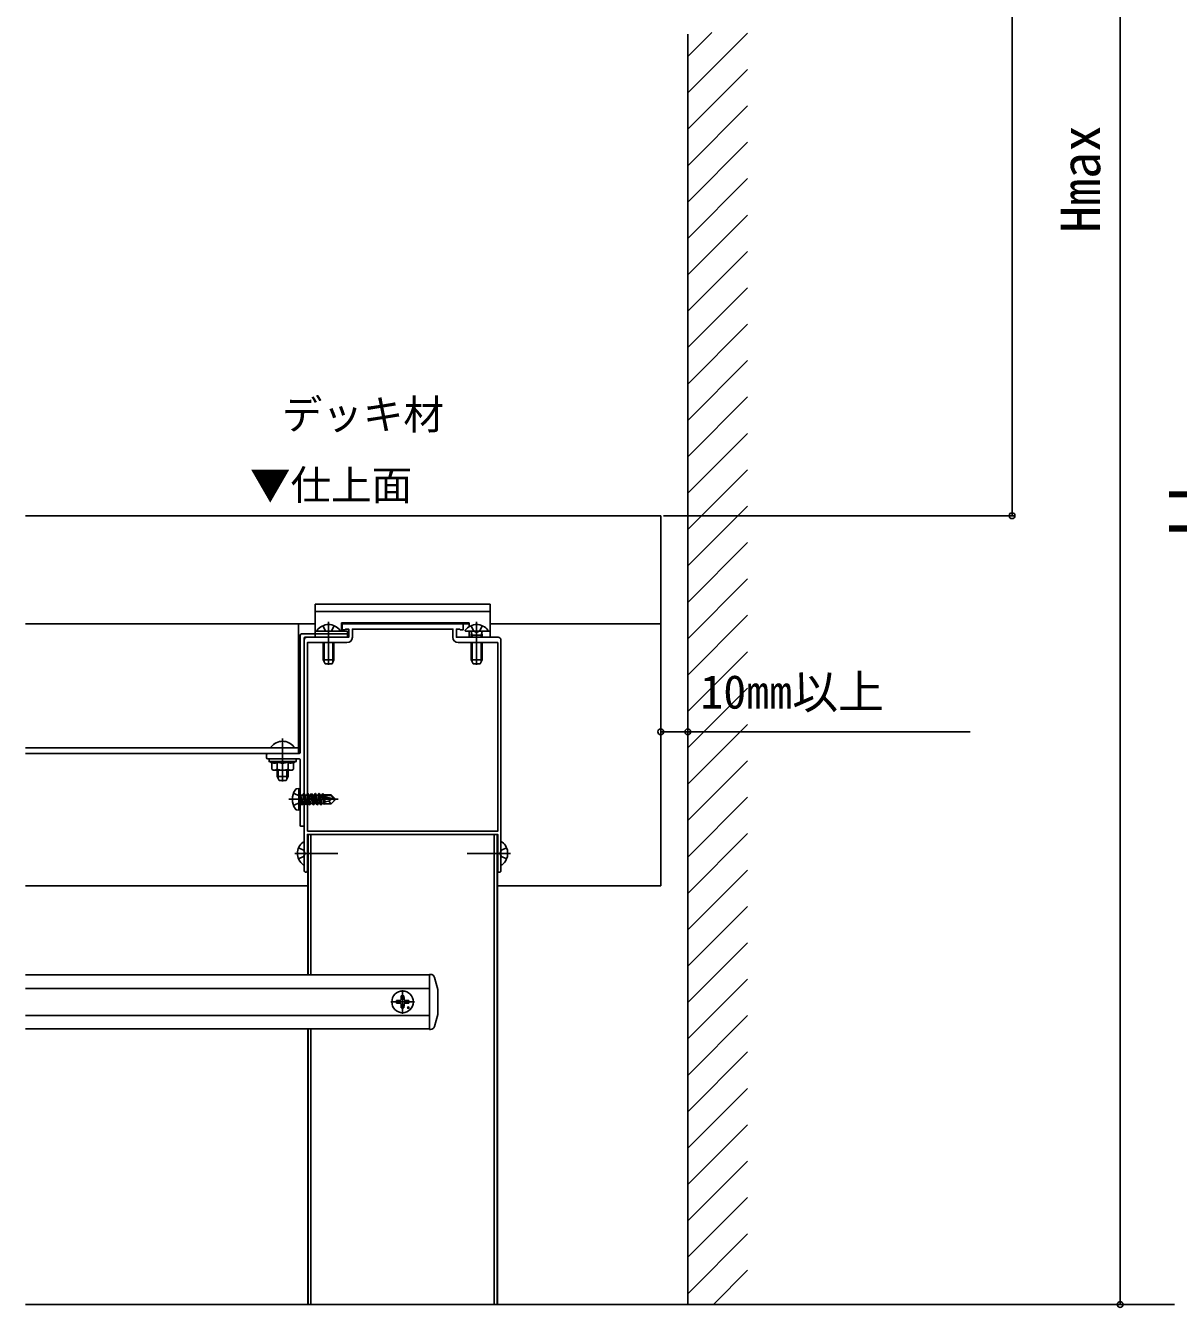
# Model space of a CAD drawing. Units: millimetres, scale not verified. Extents: x -875 to 875, y -1304 to 1297.
# Drawn here: x -446 to -19.5, y -0.3 to 474.2 of the extents above; entities that cross this region are included whole.
import ezdxf
from ezdxf.enums import TextEntityAlignment as Align

# ---------------------------------------------------------------- set-up
doc = ezdxf.new("R2010")
doc.units = ezdxf.units.MM
doc.header["$LTSCALE"] = 8
for name, color, linetype in [('0-1_USER1', 3, 'Continuous'), ('0-2_YKK_11', 7, 'Continuous'), ('0-3_YKK_12', 2, 'Continuous'), ('0-4_YKK_13', 4, 'Continuous'), ('0-5_YKK_D', 6, 'Continuous'), ('0-7_YSS_K', 3, 'Continuous')]:
    doc.layers.add(name, color=color, linetype=linetype)
doc.styles.add('ＭＳ ゴシック', font='')
doc.styles.get('ＭＳ ゴシック').set_extended_font_data('MS Gothic')

msp = doc.modelspace()

# ---------------------------------------------------------------- linework, layer by layer
at = {"layer": '0-2_YKK_11'}
for points in [[(-341.962, 247.8), (-326.462, 247.8), (-326.462, 250.8), (-327.662, 250.8), (-327.962, 250.5), (-328.962, 250.5), (-328.962, 252.8), (-284.162, 252.8), (-284.162, 250.5), (-285.162, 250.5), (-285.462, 250.8), (-286.662, 250.8), (-286.662, 247.8), (-271.162, 247.8)], [(-342.962, 161.4), (-342.962, 167.342), (-342.842, 167.525), (-342.842, 168.075), (-342.962, 168.258), (-342.962, 246.8)], [(-287.962, 247.8), (-287.962, 250.8), (-325.162, 250.8), (-325.162, 247.8)], [(-270.162, 246.8), (-270.162, 168.258), (-270.282, 168.075), (-270.282, 167.525), (-270.162, 167.342), (-270.162, 161.4)], [(-341.762, 176), (-271.362, 176), (-271.362, 245.8), (-285.962, 245.8)], [(-327.162, 245.8), (-341.762, 245.8), (-341.762, 176)], [(-271.362, 161.4), (-271.362, 174.8), (-341.762, 174.8), (-341.762, 161.4)]]:
    msp.add_lwpolyline(points, dxfattribs=at)
for centre, radius, start, end in [((-341.962, 246.8), 1, 90.00001, 179.99999), ((-327.162, 247.8), 2, 270.00001, 359.99999), ((-285.962, 247.8), 2, 180.00001, 269.99999), ((-271.162, 246.8), 1, 0.00001, 89.99999), ((-342.362, 161.4), 0.6, 179.99999, 0.00001), ((-270.762, 161.4), 0.6, 179.99999, 0.00001)]:
    msp.add_arc(centre, radius, start, end, dxfattribs=at)
at = {"layer": '0-3_YKK_12'}
for p, q in [((-446.04, 292.8), (-211.062, 292.8)), ((-211.062, 292.8), (-211.062, 155.8)), ((-347.062, 252.8), (-446.04, 252.8)), ((-446.04, 252.8), (-338.962, 252.8)), ((-345.062, 252.8), (-345.062, 204.8)), ((-329.162, 252.8), (-281.962, 252.8)), ((-274.162, 252.8), (-211.062, 252.8)), ((-350.962, 210.3), (-350.962, 194.337)), ((-345.062, 206.8), (-446.04, 206.8)), ((-345.062, 204.8), (-446.04, 204.8)), ((-341.642, 174.8), (-271.482, 174.8)), ((-341.642, 174.8), (-341.642, 122.8)), ((-341.562, 174.8), (-341.562, 160.8)), ((-341.562, 174.8), (-341.562, 122.8)), ((-340.462, 174.8), (-340.462, 122.8)), ((-272.662, 174.8), (-272.662, 0.8)), ((-346.462, 167.8), (-330.499, 167.8)), ((-266.662, 167.8), (-282.625, 167.8)), ((-446.04, 155.8), (-341.642, 155.8)), ((-271.482, 155.8), (-211.062, 155.8)), ((-296.562, 117.8), (-446.04, 117.8)), ((-306.562, 117.2), (-306.562, 108.4)), ((-302.162, 112.8), (-310.962, 112.8)), ((-296.562, 107.8), (-446.04, 107.8)), ((-296.562, 102.8), (-446.04, 102.8)), ((-341.642, 102.8), (-341.642, 0.8)), ((-341.562, 102.8), (-341.562, 0.8)), ((-340.462, 102.8), (-340.462, 0.8))]:
    msp.add_line(p, q, dxfattribs=at)
for points in [[(-271.562, 174.8), (-271.562, 155.8), (-271.562, 0.8)], [(-271.482, 174.8), (-271.482, 155.8), (-271.482, 0.8)], [(-296.562, 102.8), (-296.562, 122.8), (-446.04, 122.8)]]:
    msp.add_lwpolyline(points, dxfattribs=at)
at = {"layer": '0-4_YKK_13'}
for p, q in [((-274.162, 260), (-338.962, 260)), ((-338.962, 257.394), (-338.962, 260)), ((-338.962, 257.317), (-338.962, 257.394)), ((-338.962, 257.3), (-338.962, 257.317)), ((-338.962, 257.3), (-274.162, 257.3)), ((-338.962, 250.3), (-338.962, 257.3)), ((-274.162, 257.394), (-274.162, 260)), ((-274.162, 257.317), (-274.162, 257.394)), ((-274.162, 257.3), (-274.162, 257.317)), ((-274.162, 250.3), (-274.162, 257.3)), ((-336.037, 252.077), (-335.107, 250.212)), ((-333.962, 253.5), (-333.962, 237.537)), ((-333.962, 245.8), (-333.962, 252)), ((-331.887, 252.077), (-332.817, 250.212)), ((-329.162, 253.1), (-281.962, 253.1)), ((-329.162, 250.3), (-329.162, 253.1)), ((-281.962, 253.1), (-281.962, 251.7)), ((-281.237, 252.077), (-280.307, 250.212)), ((-279.162, 253.5), (-279.162, 237.537)), ((-279.162, 245.8), (-279.162, 252)), ((-277.087, 252.077), (-278.017, 250.212)), ((-344.462, 248.5), (-344.462, 205.1)), ((-327.262, 249), (-343.962, 249)), ((-342.962, 178.1), (-342.962, 247.5)), ((-342.662, 247.8), (-327.262, 247.8)), ((-338.962, 250), (-338.962, 250.3)), ((-326.962, 250), (-338.962, 250)), ((-338.962, 249), (-338.962, 250)), ((-338.962, 248.8), (-338.962, 249)), ((-337.938, 250), (-329.986, 250)), ((-335.107, 250.212), (-334.709, 250)), ((-332.817, 250.212), (-333.215, 250)), ((-329.162, 250), (-329.162, 250.3)), ((-326.962, 249), (-326.962, 250)), ((-326.962, 248.8), (-326.962, 249)), ((-326.962, 247.8), (-326.962, 248.8)), ((-326.962, 248.1), (-326.962, 248.7)), ((-283.138, 250), (-275.186, 250)), ((-281.962, 249), (-281.962, 248.8)), ((-281.962, 248.8), (-281.962, 247.8)), ((-274.162, 247.8), (-281.962, 247.8)), ((-281.162, 248.6), (-281.018, 249.412)), ((-277.162, 248.6), (-281.162, 248.6)), ((-281.162, 248.6), (-281.162, 247.8)), ((-280.783, 248.6), (-281.023, 249.615)), ((-280.783, 248.6), (-280.783, 247.8)), ((-280.307, 250.212), (-279.162, 249.603)), ((-278.017, 250.212), (-279.162, 249.603)), ((-277.541, 248.6), (-277.301, 249.615)), ((-277.541, 248.6), (-277.541, 247.8)), ((-277.162, 248.6), (-277.307, 249.412)), ((-277.162, 248.6), (-277.162, 247.8)), ((-274.162, 250), (-274.162, 250.3)), ((-274.162, 248.8), (-274.162, 249)), ((-274.162, 247.8), (-274.162, 248.8)), ((-335.962, 245.8), (-335.962, 239.4)), ((-335.583, 245.8), (-335.583, 238.642)), ((-332.341, 245.8), (-332.341, 238.642)), ((-331.962, 245.8), (-331.962, 239.4)), ((-281.162, 245.8), (-281.162, 239.4)), ((-280.783, 245.8), (-280.783, 238.642)), ((-277.541, 245.8), (-277.541, 238.642)), ((-277.162, 245.8), (-277.162, 239.4)), ((-331.962, 239.4), (-335.962, 239.4)), ((-335.262, 238), (-335.962, 239.4)), ((-332.662, 238), (-335.262, 238)), ((-331.962, 239.4), (-332.662, 238)), ((-277.162, 239.4), (-281.162, 239.4)), ((-280.462, 238), (-281.162, 239.4)), ((-277.862, 238), (-280.462, 238)), ((-277.162, 239.4), (-277.862, 238)), ((-356.962, 204.3), (-356.962, 203.3)), ((-344.762, 204.8), (-356.462, 204.8)), ((-346.986, 206.8), (-354.938, 206.8)), ((-356.462, 202.8), (-344.762, 202.8)), ((-355.962, 201.8), (-345.962, 201.8)), ((-355.662, 202.8), (-346.262, 202.8)), ((-355.004, 198.913), (-355.004, 201.101)), ((-352.983, 198.913), (-352.983, 201.508)), ((-350.962, 196.185), (-350.962, 203.229)), ((-348.941, 198.913), (-348.941, 201.508)), ((-346.921, 198.913), (-346.921, 201.101)), ((-344.462, 202.5), (-344.462, 178.1)), ((-354.462, 198.6), (-355.004, 198.913)), ((-347.462, 198.6), (-354.462, 198.6)), ((-352.962, 198.6), (-352.962, 196.2)), ((-352.962, 196.2), (-348.962, 196.2)), ((-352.962, 196.2), (-352.262, 194.8)), ((-352.583, 198.6), (-352.583, 195.442)), ((-352.262, 194.8), (-349.662, 194.8)), ((-349.662, 194.8), (-348.962, 196.2)), ((-349.341, 198.6), (-349.341, 195.442)), ((-348.962, 198.6), (-348.962, 196.2)), ((-347.462, 198.6), (-346.921, 198.913)), ((-344.962, 191.8), (-345.765, 191.658)), ((-344.962, 191.8), (-344.962, 183.8)), ((-344.962, 191.8), (-344.462, 191.712)), ((-344.462, 191.712), (-344.462, 183.888)), ((-343.112, 189.9), (-343.43, 189.35)), ((-342.412, 185.7), (-343.112, 189.9)), ((-343.112, 189.9), (-343.012, 189.9)), ((-343.012, 189.9), (-342.695, 189.35)), ((-343.012, 189.9), (-342.312, 185.7)), ((-341.712, 189.9), (-342.03, 189.35)), ((-341.012, 185.7), (-341.712, 189.9)), ((-341.712, 189.9), (-341.612, 189.9)), ((-341.612, 189.9), (-340.912, 185.7)), ((-340.312, 189.9), (-340.63, 189.35)), ((-339.612, 185.7), (-340.312, 189.9)), ((-340.312, 189.9), (-340.212, 189.9)), ((-340.212, 189.9), (-339.512, 185.7)), ((-338.912, 189.9), (-339.23, 189.35)), ((-338.212, 185.7), (-338.912, 189.9)), ((-338.912, 189.9), (-338.812, 189.9)), ((-338.812, 189.9), (-338.112, 185.7)), ((-337.512, 189.9), (-337.83, 189.35)), ((-336.812, 185.7), (-337.512, 189.9)), ((-337.512, 189.9), (-337.412, 189.9)), ((-337.412, 189.9), (-336.712, 185.7)), ((-336.17, 189.8), (-336.43, 189.35)), ((-336.17, 189.8), (-335.954, 189.8)), ((-336.17, 189.8), (-336.071, 189.2)), ((-335.954, 189.8), (-335.838, 189.2)), ((-348.662, 187.8), (-330.352, 187.8)), ((-345.462, 187.8), (-341.962, 187.8)), ((-343.812, 185.7), (-344.412, 189.3)), ((-344.412, 189.3), (-344.312, 189.3)), ((-344.412, 189.3), (-344.13, 186.25)), ((-344.312, 189.3), (-343.712, 185.7)), ((-343.395, 186.25), (-344.312, 189.3)), ((-344.262, 189.35), (-343.43, 189.35)), ((-344.262, 186.25), (-344.13, 186.25)), ((-343.812, 185.7), (-344.13, 186.25)), ((-343.812, 185.7), (-343.712, 185.7)), ((-343.812, 185.7), (-343.712, 185.7)), ((-343.712, 185.7), (-343.395, 186.25)), ((-343.43, 189.35), (-342.73, 186.25)), ((-343.395, 186.25), (-342.73, 186.25)), ((-342.412, 185.7), (-342.73, 186.25)), ((-342.695, 189.35), (-341.995, 186.25)), ((-342.695, 189.35), (-342.03, 189.35)), ((-342.412, 185.7), (-342.312, 185.7)), ((-342.312, 185.7), (-341.995, 186.25)), ((-342.03, 189.35), (-341.33, 186.25)), ((-341.995, 186.25), (-341.33, 186.25)), ((-341.012, 185.7), (-341.33, 186.25)), ((-341.295, 189.35), (-340.63, 189.35)), ((-341.012, 185.7), (-340.912, 185.7)), ((-340.912, 185.7), (-340.595, 186.25)), ((-340.63, 189.35), (-339.93, 186.25)), ((-340.595, 186.25), (-339.93, 186.25)), ((-339.612, 185.7), (-339.93, 186.25)), ((-339.895, 189.35), (-339.23, 189.35)), ((-339.612, 185.7), (-339.512, 185.7)), ((-339.512, 185.7), (-339.195, 186.25)), ((-339.23, 189.35), (-338.53, 186.25)), ((-339.195, 186.25), (-338.53, 186.25)), ((-338.212, 185.7), (-338.53, 186.25)), ((-338.495, 189.35), (-337.83, 189.35)), ((-338.212, 185.7), (-338.112, 185.7)), ((-338.112, 185.7), (-337.795, 186.25)), ((-337.83, 189.35), (-337.13, 186.25)), ((-337.795, 186.25), (-337.13, 186.25)), ((-336.812, 185.7), (-337.13, 186.25)), ((-337.095, 189.35), (-336.43, 189.35)), ((-337.085, 189.132), (-331.886, 187.95)), ((-336.949, 188.705), (-336.395, 186.25)), ((-336.914, 189.2), (-333.136, 189.2)), ((-336.812, 185.7), (-336.712, 185.7)), ((-336.712, 185.7), (-336.395, 186.25)), ((-336.43, 189.35), (-336.395, 189.197)), ((-336.395, 186.25), (-335.73, 186.25)), ((-336.248, 188.546), (-335.73, 186.25)), ((-335.952, 188.478), (-335.528, 185.9)), ((-335.781, 189.5), (-333.012, 189.5)), ((-335.528, 185.9), (-335.73, 186.25)), ((-335.686, 188.418), (-335.362, 186.752)), ((-335.433, 186.1), (-335.528, 185.9)), ((-335.433, 186.1), (-333.012, 186.1)), ((-335.362, 189.5), (-335.362, 189.2)), ((-335.362, 188.344), (-335.362, 186.1)), ((-333.813, 187.055), (-333.012, 186.1)), ((-333.012, 189.5), (-333.136, 189.2)), ((-333.136, 189.2), (-331.886, 187.95)), ((-331.462, 187.95), (-333.012, 189.5)), ((-331.462, 187.65), (-333.012, 186.1)), ((-332.968, 187.8), (-331.462, 187.8)), ((-332.968, 187.8), (-331.462, 187.65)), ((-331.886, 187.95), (-331.462, 187.95)), ((-331.462, 187.65), (-331.462, 187.95)), ((-344.962, 183.8), (-345.765, 183.941)), ((-344.962, 183.8), (-344.462, 183.888)), ((-344.162, 177.8), (-343.262, 177.8)), ((-342.962, 163.824), (-342.962, 171.776)), ((-270.162, 163.824), (-270.162, 171.776)), ((-345.039, 169.875), (-343.174, 168.945)), ((-345.039, 165.725), (-343.174, 166.655)), ((-343.174, 168.945), (-342.565, 167.8)), ((-343.174, 166.655), (-342.565, 167.8)), ((-269.951, 168.945), (-270.559, 167.8)), ((-269.951, 166.655), (-270.559, 167.8)), ((-268.085, 169.875), (-269.951, 168.945)), ((-268.085, 165.725), (-269.951, 166.655)), ((-293.562, 117.402), (-294.764, 121.888)), ((-307.081, 113.937), (-307.182, 113.42)), ((-307.062, 115.045), (-307.081, 113.937)), ((-306.062, 115.045), (-306.043, 113.937)), ((-306.043, 113.937), (-305.942, 113.42)), ((-293.562, 117.402), (-293.562, 108.198)), ((-308.807, 113.3), (-307.699, 113.319)), ((-308.807, 112.3), (-307.699, 112.281)), ((-307.699, 113.319), (-307.182, 113.42)), ((-307.699, 112.281), (-307.182, 112.18)), ((-307.081, 111.663), (-307.182, 112.18)), ((-307.062, 110.555), (-307.081, 111.663)), ((-306.062, 110.555), (-306.043, 111.663)), ((-306.043, 111.663), (-305.942, 112.18)), ((-305.425, 113.319), (-305.942, 113.42)), ((-305.425, 112.281), (-305.942, 112.18)), ((-304.317, 113.3), (-305.425, 113.319)), ((-304.317, 112.3), (-305.425, 112.281)), ((-293.562, 108.198), (-294.764, 103.712)), ((-296.213, 102.6), (-296.562, 102.6))]:
    msp.add_line(p, q, dxfattribs=at)
for points in [[(-326.962, 247.8), (-338.962, 247.8), (-338.962, 248.8)], [(-274.162, 249), (-274.162, 250), (-281.962, 250), (-281.962, 249)], [(-355.962, 202.5), (-355.962, 201.8), (-354.593, 201.302)], [(-345.962, 202.5), (-345.962, 201.8), (-347.331, 201.302)], [(-346.942, 190.1), (-344.625, 188.945), (-344.016, 187.8)], [(-341.612, 189.9), (-341.295, 189.35), (-340.595, 186.25)], [(-340.212, 189.9), (-339.895, 189.35), (-339.195, 186.25)], [(-338.812, 189.9), (-338.495, 189.35), (-337.795, 186.25)], [(-337.412, 189.9), (-337.095, 189.35), (-337.051, 189.158)], [(-335.954, 189.8), (-335.695, 189.35), (-335.661, 189.2)], [(-346.942, 185.5), (-344.625, 186.655), (-344.016, 187.8)], [(-336.969, 188.709), (-332.968, 187.8), (-333.813, 187.055), (-335.362, 186.9)], [(-296.562, 102.6), (-296.562, 123), (-296.213, 123)]]:
    msp.add_lwpolyline(points, dxfattribs=at)
for centre, radius in [((-306.562, 112.8), 4), ((-304.441, 110.679), 0.3)]:
    msp.add_circle(centre, radius, dxfattribs=at)
for centre, radius, start, end in [((-333.962, 247.2), 5.3, 37.71409, 142.28591), ((-279.162, 247.2), 5.3, 37.71409, 142.28591), ((-343.962, 248.5), 0.5, 90, 180), ((-342.662, 247.5), 0.3, 90, 180), ((-337.938, 250.274), 0.274, 142.28591, 270), ((-329.986, 250.274), 0.274, 270, 37.71409), ((-327.262, 248.7), 0.3, 360, 90), ((-327.262, 248.1), 0.3, 270, 0), ((-283.138, 250.274), 0.274, 142.28591, 270), ((-281.51, 249.5), 0.5, 349.90904, 90), ((-276.814, 249.5), 0.5, 90, 190.09096), ((-275.186, 250.274), 0.274, 270, 37.71409), ((-350.962, 204), 5.3, 37.71409, 142.28591), ((-356.462, 204.3), 0.5, 90, 180), ((-354.938, 207.074), 0.274, 142.28591, 270), ((-346.986, 207.074), 0.274, 270, 37.71409), ((-344.762, 205.1), 0.3, 270, 0), ((-356.462, 203.3), 0.5, 180, 270), ((-355.662, 202.5), 0.3, 90, 180), ((-355.504, 201.101), 0.5, 0, 70), ((-353.988, 202.966), 1.771, 250, 304.56509), ((-350.962, 207.882), 6.687, 252.41205, 270), ((-350.962, 207.882), 6.687, 270, 287.58795), ((-347.937, 202.966), 1.771, 235.43491, 290), ((-346.421, 201.101), 0.5, 110, 180), ((-346.262, 202.5), 0.3, 0, 90), ((-344.762, 202.5), 0.3, 0, 90), ((-353.988, 200.371), 1.771, 240, 304.56509), ((-350.962, 205.287), 6.687, 252.41205, 270), ((-350.962, 205.287), 6.687, 270, 287.58795), ((-347.937, 200.371), 1.771, 235.43491, 300), ((-340.862, 187.8), 6.5, 147.94412, 212.05588), ((-345.608, 190.772), 0.9, 100, 147.94412), ((-344.262, 189.55), 0.2, 180, 270), ((-344.262, 186.05), 0.2, 90, 180), ((-336.914, 188.952), 0.248, 90, 257.19096), ((-345.608, 184.828), 0.9, 212.05588, 260), ((-344.162, 178.1), 0.3, 180, 270), ((-343.262, 178.1), 0.3, 270, 0), ((-340.162, 167.8), 5.3, 127.71409, 232.28591), ((-343.236, 171.776), 0.274, 0, 127.71409), ((-269.888, 171.776), 0.274, 52.28591, 180), ((-272.962, 167.8), 5.3, 307.71409, 52.28591), ((-343.236, 163.824), 0.274, 232.28591, 0), ((-269.888, 163.824), 0.274, 180, 307.71409), ((-296.213, 121.5), 1.5, 15, 90), ((-306.562, 112.8), 2.3, 77.44414, 102.55586), ((-306.562, 112.8), 2.3, 167.44414, 192.55586), ((-306.562, 112.8), 2.3, 257.44414, 282.55586), ((-306.562, 112.8), 2.3, 347.44414, 12.55586), ((-296.213, 104.1), 1.5, 270, 345)]:
    msp.add_arc(centre, radius, start, end, dxfattribs=at)
at = {"layer": '0-5_YKK_D'}
for p, q in [((-41.062, 0.8), (-41.062, 862.855)), ((-81.062, 292.8), (-81.062, 795.355)), ((-210.062, 292.8), (-80.062, 292.8))]:
    msp.add_line(p, q, dxfattribs=at)
msp.add_lwpolyline([(-211.062, 212.8), (-201.062, 212.8), (-96.586, 212.8)], dxfattribs=at)
for centre in [(-81.062, 292.8), (-211.062, 212.8), (-201.062, 212.8), (-41.062, 0.8)]:
    msp.add_circle(centre, 1.075, dxfattribs=at)
at = {"layer": '0-7_YSS_K'}
for p, q in [((-201.062, 462.776), (-192.126, 471.712)), ((-201.062, 449.306), (-178.923, 471.445)), ((-201.062, 471.05), (-201.062, 0.8)), ((-201.062, 435.835), (-178.923, 457.975)), ((-201.062, 422.365), (-178.923, 444.504)), ((-201.062, 408.895), (-178.923, 431.034)), ((-201.062, 395.424), (-178.923, 417.563)), ((-201.062, 381.954), (-178.923, 404.093)), ((-201.062, 368.483), (-178.923, 390.623)), ((-201.062, 355.013), (-178.923, 377.152)), ((-201.062, 341.543), (-178.923, 363.682)), ((-201.062, 328.072), (-178.923, 350.212)), ((-201.062, 314.602), (-178.923, 336.741)), ((-201.062, 301.132), (-178.923, 323.271)), ((-201.062, 287.661), (-178.923, 309.8)), ((-201.062, 274.191), (-178.923, 296.33)), ((-201.062, 260.72), (-178.923, 282.86)), ((-201.062, 247.25), (-178.923, 269.389)), ((-201.062, 233.78), (-178.923, 255.919)), ((-201.062, 220.309), (-178.923, 242.448)), ((-201.062, 206.839), (-178.923, 228.978)), ((-201.062, 193.368), (-178.923, 215.508)), ((-201.062, 179.898), (-178.923, 202.037)), ((-201.062, 166.428), (-178.923, 188.567)), ((-201.062, 152.957), (-178.923, 175.097)), ((-201.062, 139.487), (-178.923, 161.626)), ((-201.062, 126.017), (-178.923, 148.156)), ((-201.062, 112.546), (-178.923, 134.685)), ((-201.062, 99.076), (-178.923, 121.215)), ((-201.062, 85.605), (-178.923, 107.745)), ((-201.062, 72.135), (-178.923, 94.274)), ((-201.062, 58.665), (-178.923, 80.804)), ((-201.062, 45.194), (-178.923, 67.333)), ((-201.062, 31.724), (-178.923, 53.863)), ((-201.062, 18.253), (-178.923, 40.393)), ((-201.062, 4.783), (-178.923, 26.922)), ((-191.575, 0.8), (-178.923, 13.452)), ((-446.04, 0.8), (-20.935, 0.8))]:
    msp.add_line(p, q, dxfattribs=at)

# ---------------------------------------------------------------- texts
at = {"layer": '0-1_USER1', "style": 'ＭＳ ゴシック'}
for s, p in [('デッキ材', (-351.278, 321.476)), ('▼仕上面', (-363.045, 295.328))]:
    msp.add_text(s, height=11, dxfattribs=at).set_placement(p, align=Align.BOTTOM_LEFT)
at = {"layer": '0-5_YKK_D', "style": 'ＭＳ ゴシック'}
for s, height, p in [('Hmax', 14.66, (-44.062, 397.509)), ('Ｈ', 18.33, (0.938, 281.88))]:
    msp.add_text(s, height=height, rotation=90, dxfattribs=at).set_placement(p, align=Align.BOTTOM_LEFT)
msp.add_text('10㎜以上', height=12.46, dxfattribs=at).set_placement((-196.37, 217.635), align=Align.BOTTOM_LEFT)

doc.saveas('drawing.dxf')
